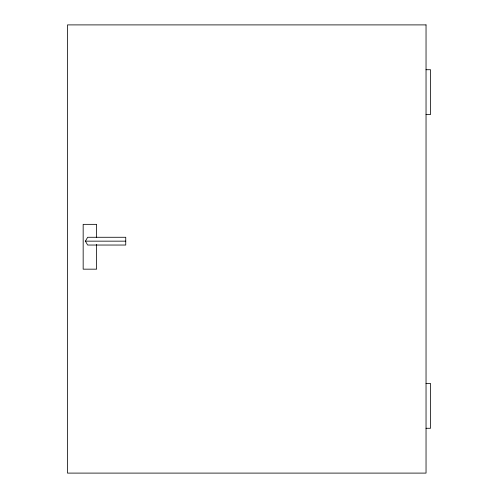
<?xml version="1.0" encoding="UTF-8"?>
<svg xmlns="http://www.w3.org/2000/svg" width="498" height="498" viewBox="0 0 498 498"><rect width="100%" height="100%" fill="white"/><g stroke="black" fill="none" stroke-linecap="round" stroke-linejoin="round"><path stroke-width="0.75" d="M85.407 241.156L87.648 237.272L125.745 237.272L125.745 245.041L87.648 245.041L85.407 241.156L125.745 241.156M426.039 69.72L430.521 69.72L430.521 114.54L426.039 114.54M426.039 383.46L430.521 383.46L430.521 428.28L426.039 428.28M96.612 237.484L96.612 224.349L83.166 224.349L83.166 269.169L96.612 269.169L96.612 244.443M426.039 24.9L67.479 24.9L67.479 473.1L426.039 473.1L426.039 24.9"/></g></svg>
